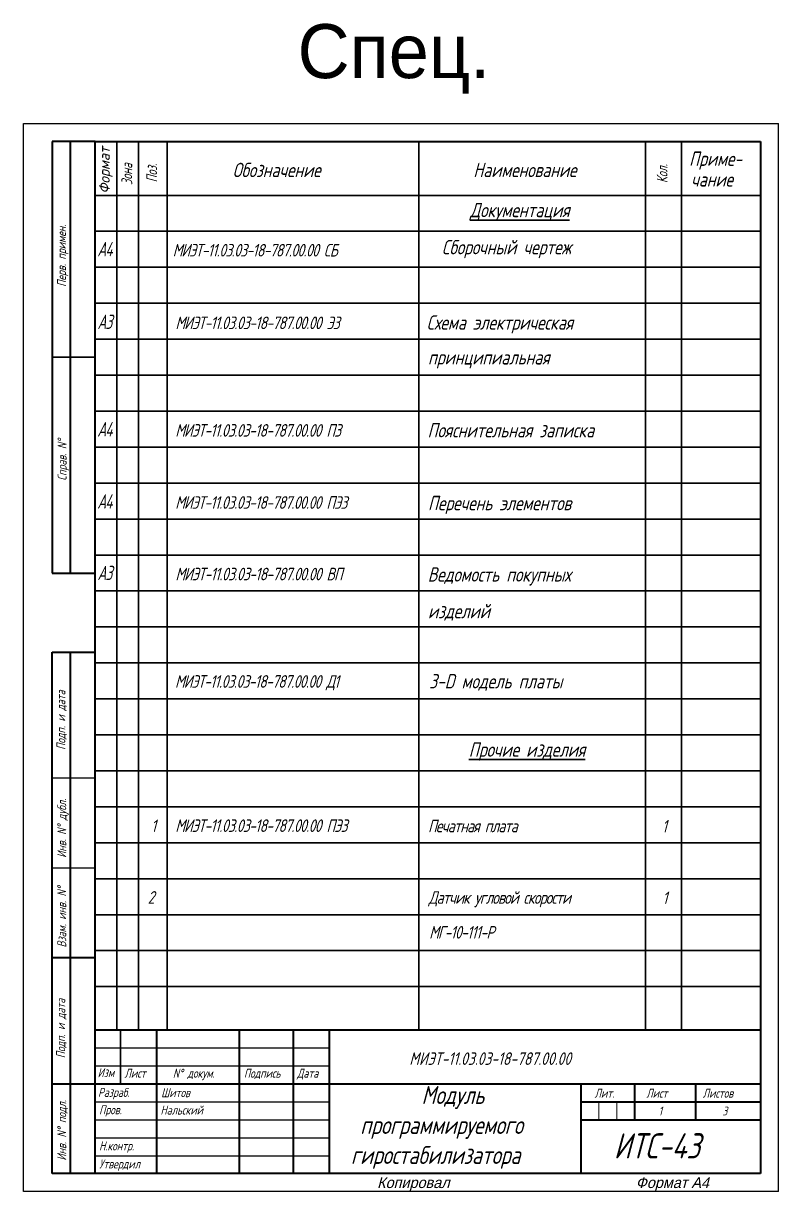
# Model space of a CAD drawing. Header units: millimetres. Extents: x 256 to 1953, y -623 to 369.
# Drawn here: x 256.1 to 466.1, y 40.8 to 365.6 of the extents above; entities that cross this region are included whole.
import ezdxf
from ezdxf.enums import TextEntityAlignment as Align

# ---------------------------------------------------------------- set-up
doc = ezdxf.new("R2010")
doc.units = ezdxf.units.MM
doc.layers.add('KONTUR', color=7, linetype='Continuous')
for name, color, linetype, lineweight in [('Основная', 7, 'Continuous', 40), ('текст', 7, 'Continuous', 30), ('Толстые', 7, 'Continuous', 30), ('тонкая', 7, 'Continuous', 20)]:
    doc.layers.add(name, color=color, linetype=linetype, lineweight=lineweight)
doc.styles.add('С наклоном', font='', dxfattribs={"oblique": 15, "height": 3})
doc.styles.add('стиль1', font='romans.shx', dxfattribs={"width": 0.75, "oblique": 15, "height": 3.5})
doc.styles.get('С наклоном').set_extended_font_data('Mipgost')

msp = doc.modelspace()

# ---------------------------------------------------------------- linework, layer by layer
for p, q in [((276.072, 155.799), (264.072, 155.799)), ((264.072, 130.799), (276.072, 130.799)), ((276.072, 80.799), (341.072, 80.799)), ((276.072, 75.799), (341.072, 75.799)), ((276.072, 75.799), (341.072, 75.799)), ((276.072, 65.799), (341.072, 65.799)), ((276.072, 60.799), (341.072, 60.799)), ((276.072, 55.799), (341.072, 55.799)), ((276.072, 50.799), (341.072, 50.799)), ((264.072, 45.799), (276.072, 45.799))]:
    msp.add_line(p, q)
msp.add_lwpolyline([(341.072, 85.799), (341.672, 85.799)])
at = {"layer": 'KONTUR'}
for p, q in [((256.072, 40.799), (256.072, 337.799)), ((256.072, 337.799), (466.072, 337.799)), ((466.072, 40.799), (466.072, 337.799)), ((466.072, 40.799), (256.072, 40.799))]:
    msp.add_line(p, q, dxfattribs=at)
at = {"layer": 'Основная'}
for p, q in [((264.072, 332.799), (264.072, 212.799)), ((276.072, 332.799), (264.072, 332.799)), ((269.072, 332.799), (269.072, 212.799)), ((276.072, 332.799), (461.072, 332.799)), ((276.072, 45.799), (276.072, 332.799)), ((461.072, 332.799), (461.072, 45.799)), ((264.072, 212.799), (276.072, 212.799)), ((264.072, 45.799), (264.072, 190.799)), ((264.072, 190.799), (276.072, 190.799)), ((269.072, 190.799), (269.072, 45.799)), ((276.072, 105.799), (264.072, 105.799)), ((276.072, 85.799), (461.072, 85.799)), ((293.072, 85.799), (293.072, 45.799)), ((316.072, 85.799), (316.072, 45.799)), ((331.072, 85.799), (331.072, 45.799)), ((341.072, 85.799), (341.072, 45.799)), ((264.072, 70.799), (276.072, 70.799)), ((276.072, 70.799), (461.072, 70.799)), ((411.072, 70.799), (411.072, 45.799)), ((426.072, 60.799), (426.072, 70.799)), ((443.072, 60.799), (443.072, 70.799)), ((411.072, 65.799), (461.072, 65.799)), ((411.072, 60.799), (461.072, 60.799)), ((461.072, 45.799), (264.072, 45.799))]:
    msp.add_line(p, q, dxfattribs=at)
at = {"layer": 'Толстые'}
for p, q in [((282.072, 332.799), (282.072, 85.799)), ((288.072, 332.799), (288.072, 85.799)), ((296.072, 332.799), (296.072, 85.799)), ((366.072, 332.799), (366.072, 85.799)), ((429.072, 332.799), (429.072, 85.799)), ((439.072, 332.799), (439.072, 85.799)), ((276.072, 317.799), (461.072, 317.799)), ((276.072, 307.799), (461.072, 307.799)), ((276.072, 297.799), (461.072, 297.799)), ((276.072, 287.799), (461.072, 287.799)), ((276.072, 277.799), (461.072, 277.799)), ((276.072, 272.799), (264.072, 272.799)), ((276.072, 267.799), (461.072, 267.799)), ((276.072, 257.799), (461.072, 257.799)), ((276.072, 247.799), (461.072, 247.799)), ((276.072, 237.799), (461.072, 237.799)), ((276.072, 227.799), (461.072, 227.799)), ((276.072, 217.799), (461.072, 217.799)), ((276.072, 207.799), (461.072, 207.799)), ((276.072, 197.799), (461.072, 197.799)), ((276.072, 187.799), (461.072, 187.799)), ((276.072, 177.799), (461.072, 177.799)), ((276.072, 167.799), (461.072, 167.799)), ((276.072, 157.799), (461.072, 157.799)), ((276.072, 147.799), (461.072, 147.799)), ((276.072, 137.799), (461.072, 137.799)), ((276.072, 127.799), (461.072, 127.799)), ((276.072, 117.799), (461.072, 117.799)), ((276.072, 107.799), (461.072, 107.799)), ((276.072, 97.799), (461.072, 97.799)), ((283.072, 85.799), (283.072, 70.799))]:
    msp.add_line(p, q, dxfattribs=at)
at = {"layer": 'тонкая'}
for p, q in [((416.072, 65.799), (416.072, 60.799)), ((421.072, 65.799), (421.072, 60.799))]:
    msp.add_line(p, q, dxfattribs=at)

# ---------------------------------------------------------------- texts
at = {"style": 'С наклоном', "oblique": 15}
for s, p in [('Копировал', (354.434, 41.799)), ('Формат А4', (426.351, 41.799))]:
    msp.add_text(s, height=3, dxfattribs=at).set_placement(p)
at = {"insert": (332.314, 365.392), "char_height": 15, "attachment_point": 1}
msp.add_mtext_dynamic_manual_height_columns('Спец.', width=72.90888, gutter_width=12.5, heights=[0], dxfattribs=at)
at = {"attachment_point": 1, "style": 'стиль1'}
for s, width, heights, insert, char_height in [('{\\T0.9;МИЭТ-11.03.03-18-787.00.00 СБ}', 79.64381, [0], (297.589, 304.291), 3.5), ('{\\T0.9;МИЭТ-11.03.03-18-787.00.00 ЭЗ}', 66.85681, [0], (298.342, 284.098), 3.5), ('{\\T0.9;МИЭТ-11.03.03-18-787.00.00 ПЗ}', 66.85681, [0], (298.303, 254.198), 3.5), ('{\\T0.9;МИЭТ-11.03.03-18-787.00.00 ПЭЗ}', 66.85681, [0], (298.291, 234.148), 3.5), ('{\\T0.9;МИЭТ-11.03.03-18-787.00.00 ВП}', 66.85681, [0], (298.339, 214.256), 3.5), ('{\\T0.9;МИЭТ-11.03.03-18-787.00.00 Д1}', 66.85681, [0], (298.234, 184.397), 3.5), ('{\\T0.9;1}', 5.04607, [3.113], (291.604, 144.245), 3.5), ('{\\T0.9;МИЭТ-11.03.03-18-787.00.00 ПЭЗ}', 66.85681, [0], (298.317, 144.302), 3.5), ('{\\T0.9;Печатная плата}', 61.19949, [0], (368.597, 144.209), 3.5), ('{\\T0.9;1}', 5.04607, [3.113], (433.632, 144.126), 3.5), ('{\\T0.9;2}', 5.04607, [3.113], (290.645, 124.355), 3.5), ('{\\T0.9;Датчик угловой скорости}', 61.19949, [0], (368.746, 124.319), 3.5), ('{\\T0.9;1}', 5.04607, [3.113], (433.781, 124.236), 3.5), ('{\\T0.9;МГ-10-111-Р}', 61.19949, [0], (368.909, 114.646), 3.5), ('МИЭТ-11.03.03-18-787.00.00', 79.64381, [0], (363.383, 79.527), 3.5), ('\\pi21.32077;Модуль \\P\\pi4.2672;программируемого \\P\\pi1.68417;гиростабилизатора', 61.92726, [0], (345.472, 70.159), 5)]:
    msp.add_mtext_dynamic_manual_height_columns(s, width=width, gutter_width=12.5, heights=heights, dxfattribs=dict(at, insert=insert, char_height=char_height))
at = {"layer": 'текст', "style": 'стиль1', "oblique": 15, "width": 0.684211}
msp.add_text('Формат', height=3, rotation=90, dxfattribs=at).set_placement((280.08, 318.264), (280.08, 331.264), align=Align.FIT)
at = {"layer": 'текст', "style": 'стиль1', "oblique": 15, "width": 0.75}
for s, height, p in [('Приме-', 4, (441.175, 325.98)), ('Обозначение', 4, (314.263, 322.854)), ('Наименование', 4, (381.175, 322.854)), ('чание', 4, (441.721, 320.236)), ('Изм', 2.5, (276.72, 72.621)), ('Лист', 2.5, (284.195, 72.471)), ('N%%d докум. ', 2.5, (297.651, 72.471)), ('Подпись', 2.5, (317.395, 72.471)), ('Дата', 2.5, (332.183, 72.471)), ('Разраб.', 2.5, (276.836, 67.137)), ('Шитов', 2.5, (294.394, 67.063)), ('Лит.', 2.5, (414.893, 66.919)), ('Лист   ', 2.5, (429.267, 66.919)), ('Листов', 2.5, (444.955, 66.919)), ('Пров.', 2.5, (277.137, 62.305)), ('Нальский', 2.5, (294.201, 62.229)), ('1', 2.5, (432.679, 61.961)), ('3', 2.5, (450.412, 61.961)), ('Н.контр.', 2.5, (277.137, 52.266)), ('Утвердил', 2.5, (277.137, 47.246))]:
    msp.add_text(s, height=height, dxfattribs=at).set_placement(p)
at = {"layer": 'текст', "style": 'стиль1', "oblique": 15}
for s, height, width, p in [('Зона', 3, 0.684211, (286.338, 320.657)), ('Поз.', 3, 0.684211, (293.241, 321.415)), ('Кол.', 3, 0.684211, (435.175, 321.206)), ('Перв. примен.', 2.5, 0.75, (267.927, 292.366)), ('Справ. N%%d', 2.5, 0.75, (268.083, 238.481)), ('Подп. и дата', 2.5, 0.75, (267.748, 163.624)), ('Инв. N%%d дубл.', 2.5, 0.75, (267.993, 133.599)), ('Взам. инв. N%%d', 2.5, 0.75, (267.993, 108.672)), ('Подп. и дата', 2.5, 0.75, (267.698, 77.887)), ('Инв. N%%d подл.', 2.5, 0.75, (267.993, 49.421))]:
    msp.add_text(s, height=height, rotation=90, dxfattribs=dict(at, width=width)).set_placement(p)
at = {"layer": 'текст', "attachment_point": 1, "style": 'стиль1'}
for s, width, gutter_width, heights, insert, char_height in [('\\pi12.94795;{\\LДокументация}', 59.386, 17.5, [7.121], (367.306, 315.721), 4), ('Сборочный чертеж', 60.29318, 17.5, [6.759], (372.431, 305.393), 4), ('{\\W0.65;\\T0.9;А4}', 5.58229, 17.5, [6.058], (276.637, 304.85), 4), ('{\\W0.65;\\T0.9;А3}', 5.58229, 17.5, [6.058], (276.664, 284.652), 4), ('Схема электрическая', 60.29318, 17.5, [6.759], (368.21, 284.461), 4), ('принципиальная', 60.29318, 17.5, [6.759], (368.572, 274.763), 4), ('{\\W0.65;\\T0.9;А4}', 5.58229, 17.5, [6.058], (276.625, 254.752), 4), ('Пояснительная записка', 60.29318, 17.5, [6.759], (368.456, 254.511), 4), ('{\\W0.65;\\T0.9;А4}', 5.58229, 17.5, [6.058], (276.613, 234.702), 4), ('Перечень элементов', 60.29318, 17.5, [6.759], (368.572, 234.239), 4), ('{\\W0.65;\\T0.9;А3}', 5.58229, 17.5, [6.058], (276.66, 214.81), 4), ('Ведомость покупных', 60.29318, 17.5, [6.759], (368.503, 214.401), 4), ('изделий', 60.29318, 17.5, [6.759], (368.572, 204.196), 4), ('3-D модель платы', 60.29318, 17.5, [6.759], (368.895, 184.71), 4), ('\\pi11.33574;{\\LПрочие изделия}', 59.386, 17.5, [7.121], (368.572, 165.708), 4), ('ИТС-43', 33.49784, 5, [0], (420.23, 57.033), 7)]:
    msp.add_mtext_dynamic_manual_height_columns(s, width=width, gutter_width=gutter_width, heights=heights, dxfattribs=dict(at, insert=insert, char_height=char_height))

doc.saveas('drawing.dxf')
